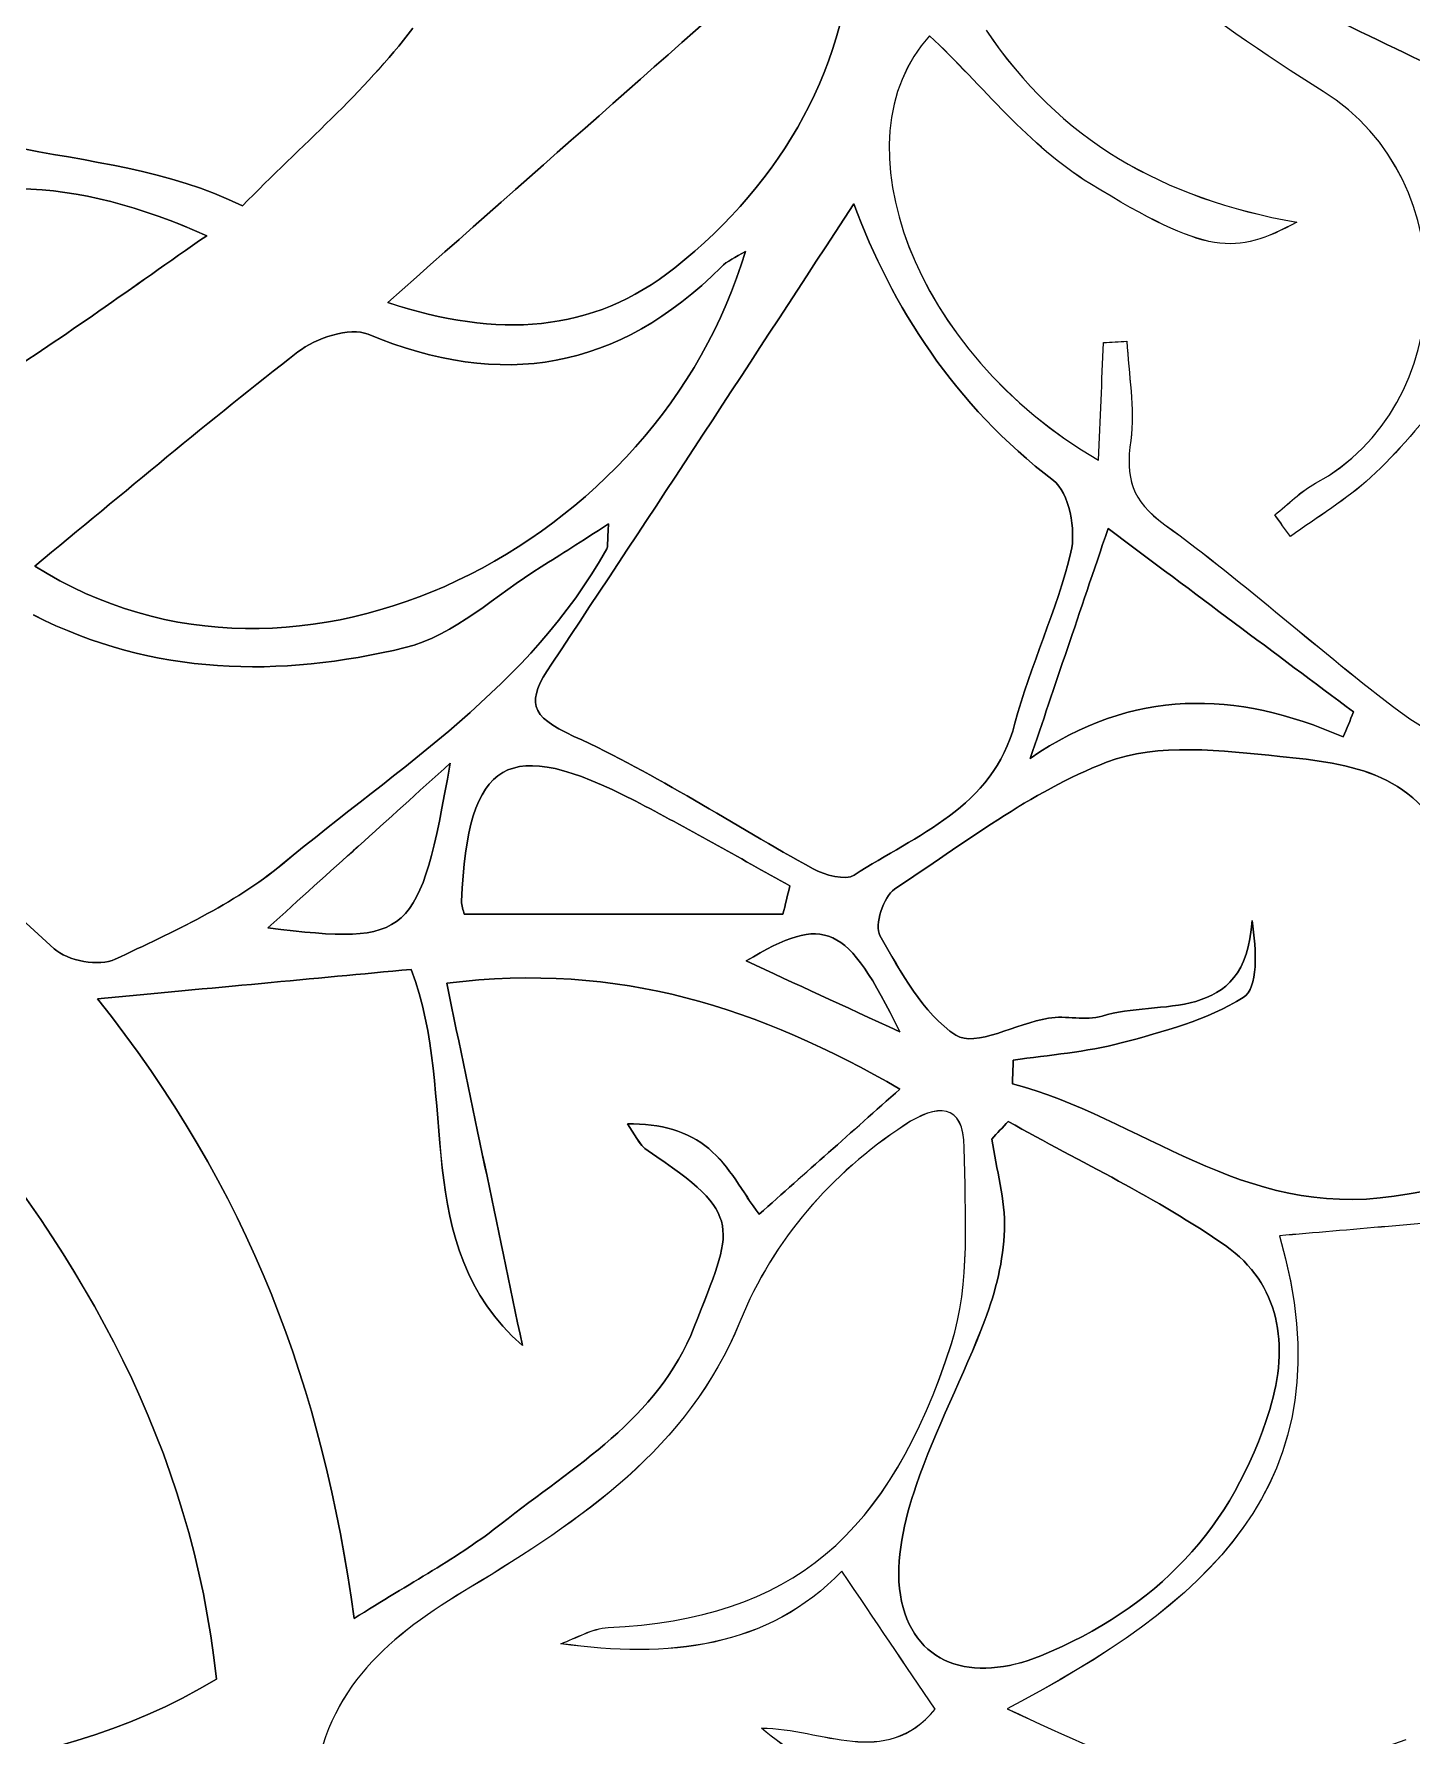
# Model space of a CAD drawing. Extents: x 105 to 524, y 66 to 486.
# Drawn here: x 432 to 472.5, y 225.1 to 275.1 of the extents above; entities that cross this region are included whole.
import ezdxf

# ---------------------------------------------------------------- set-up
doc = ezdxf.new("R2010")
doc.units = 0
doc.layers.add('tree', color=7, linetype='CONTINUOUS')

msp = doc.modelspace()

# ---------------------------------------------------------------- linework, layer by layer
at = {"layer": 'tree', "color": 7}
for p, q in [((456.100074, 270.109266), (456.100074, 270.109266)), ((456.10018, 270.109188), (456.10018, 270.109188)), ((448.885028, 260.703159), (448.885028, 260.703236)), ((448.885134, 260.703342), (448.885134, 260.703265)), ((432.004858, 259.460467), (432.004858, 259.460467)), ((432.004893, 259.460467), (432.004893, 259.460467)), ((461.285096, 253.80715), (461.285096, 253.80715)), ((461.285202, 253.807122), (461.285202, 253.807122)), ((454.011312, 249.226585), (444.640582, 249.226585)), ((454.011312, 249.226585), (444.640582, 249.226585)), ((444.640617, 249.22656), (454.011347, 249.22656)), ((444.640617, 249.22656), (454.011347, 249.22656)), ((454.011312, 249.226585), (454.011312, 249.226585)), ((438.864939, 248.826888), (438.864939, 248.826888)), ((438.864939, 248.826835), (438.864939, 248.826835)), ((457.446062, 245.768756), (457.446062, 245.768756)), ((457.446204, 245.76889), (457.446204, 245.76889)), ((460.784399, 244.933265), (460.78454, 244.933265)), ((460.78454, 244.933241), (460.784399, 244.933241)), ((460.63722, 243.133841), (460.63722, 243.133841)), ((460.637255, 243.133788), (460.637255, 243.133788)), ((441.397954, 228.519126), (441.397954, 228.519126)), ((441.398025, 228.51926), (441.398025, 228.51926)), ((437.349512, 226.742766), (437.349547, 226.742766)), ((437.349582, 226.742766), (437.349547, 226.742766))]:
    msp.add_line(p, q, dxfattribs=at)
for points in [[(469.903563, 273.411125), (466.412897, 275.577406), (463.20075, 278.192484), (459.83585, 280.63002)], [(469.903555, 273.410912), (466.412894, 275.577194), (463.20075, 278.192272), (459.835862, 280.629807)], [(469.903581, 273.409684), (466.412921, 275.575966), (463.200776, 278.191043), (459.835889, 280.628579)], [(442.387567, 267.209856), (446.891375, 271.187333), (451.181541, 274.976061), (455.471671, 278.764785)], [(442.387567, 267.209856), (446.891375, 271.187333), (451.181541, 274.976061), (455.471671, 278.764785)], [(455.471495, 278.764785), (451.181611, 274.976061), (446.891445, 271.187333), (442.387673, 267.209856)], [(455.471495, 278.764785), (451.181611, 274.976061), (446.891445, 271.187333), (442.387673, 267.209856)], [(456.140855, 278.284753), (455.927777, 274.158029), (454.063629, 270.80742), (450.827704, 268.22812)], [(456.140855, 278.284753), (455.927777, 274.158029), (454.063629, 270.80742), (450.827704, 268.22812)], [(450.827775, 268.22812), (454.0637, 270.80742), (455.927848, 274.158029), (456.140961, 278.284753)], [(450.827775, 268.22812), (454.0637, 270.80742), (455.927848, 274.158029), (456.140961, 278.284753)], [(475.090102, 273.130737), (472.427759, 274.595929), (469.534981, 275.689483), (467.021933, 277.363985)], [(475.090102, 273.130737), (472.427759, 274.595929), (469.534981, 275.689483), (467.021933, 277.363985)], [(467.022039, 277.364204), (469.535087, 275.689434), (472.427582, 274.595879), (475.090172, 273.130687)], [(467.022039, 277.364204), (469.535087, 275.689434), (472.427582, 274.595879), (475.090172, 273.130687)], [(524.443995, 275.896663), (524.443995, 160.054933), (430.535721, 66.146656), (314.693991, 66.146652)], [(448.867492, 141.748494), (484.452522, 177.326518), (504.443976, 225.580675), (504.443976, 275.895598)], [(438.112182, 270.047593), (439.842557, 271.818746), (441.698451, 273.382451), (443.125754, 275.270006)], [(438.112182, 270.047441), (439.842557, 271.818594), (441.698451, 273.382299), (443.125754, 275.269854)], [(443.125684, 275.270073), (441.69838, 273.382518), (439.842522, 271.818813), (438.112394, 270.04766)], [(443.125684, 275.270073), (441.69838, 273.382518), (439.842522, 271.818813), (438.112394, 270.04766)], [(459.989661, 275.212443), (462.140617, 271.998796), (465.171437, 270.258614), (469.125406, 269.570069)], [(459.989673, 275.212498), (462.140627, 271.99885), (465.171723, 270.258402), (469.125419, 269.569858)], [(459.9897, 275.211003), (462.140654, 271.997355), (465.171483, 270.257174), (469.125446, 269.56863)], [(438.112394, 270.04766), (433.825438, 272.193921), (428.494119, 270.927629), (424.970081, 275.038869)], [(438.112394, 270.04766), (433.825438, 272.193921), (428.494119, 270.927629), (424.970081, 275.038869)], [(424.970152, 275.038802), (428.49419, 270.927562), (433.825509, 272.193854), (438.112182, 270.047593)], [(424.970152, 275.038651), (428.49419, 270.92741), (433.825509, 272.193702), (438.112182, 270.047441)], [(458.326314, 275.051453), (455.537147, 271.994256), (457.839762, 265.732754), (463.28965, 262.573304)], [(458.326322, 275.051242), (455.537159, 271.994044), (457.839787, 265.732543), (463.289672, 262.573092)], [(458.326349, 275.050014), (455.537185, 271.992816), (457.839814, 265.731315), (463.289699, 262.571863)], [(463.04133, 270.703936), (461.249007, 271.799092), (459.878853, 273.585196), (458.326314, 275.051453)], [(463.041331, 270.703726), (461.249003, 271.798881), (459.878854, 273.584983), (458.326322, 275.051242)], [(463.041357, 270.702498), (461.249029, 271.797653), (459.878881, 273.583755), (458.326349, 275.050014)], [(469.675774, 261.894906), (473.85351, 264.124461), (474.11707, 270.796579), (469.903563, 273.411125)], [(469.675775, 261.89496), (473.853513, 264.12425), (474.117342, 270.796368), (469.903555, 273.410912)], [(469.675802, 261.893465), (473.853539, 264.123022), (474.117101, 270.79514), (469.903581, 273.409684)], [(426.421162, 269.063837), (429.823421, 271.16284), (433.181901, 270.888118), (437.065102, 269.171963)], [(426.421162, 269.063837), (429.823421, 271.16284), (433.181901, 270.888118), (437.065102, 269.171963)], [(437.065138, 269.171896), (433.181936, 270.888051), (429.823457, 271.162773), (426.421197, 269.06377)], [(437.065138, 269.171745), (433.181936, 270.887899), (429.823457, 271.162621), (426.421197, 269.063618)], [(469.125406, 269.570069), (467.306378, 268.596124), (466.517814, 268.579836), (463.04133, 270.703936)], [(469.125419, 269.569858), (467.306388, 268.595912), (466.517838, 268.579893), (463.041331, 270.703726)], [(469.125446, 269.56863), (467.306415, 268.594684), (466.517865, 268.578398), (463.041357, 270.702498)], [(456.100074, 270.109266), (453.14616, 265.605567), (450.205863, 261.071967), (447.202807, 256.580813)], [(456.100074, 270.109266), (453.14616, 265.605567), (450.205863, 261.071967), (447.202807, 256.580813)], [(447.202877, 256.580732), (450.205934, 261.07215), (453.145984, 265.605486), (456.10018, 270.109188)], [(447.202877, 256.580732), (450.205934, 261.07215), (453.145984, 265.605486), (456.10018, 270.109188)], [(461.965463, 261.977565), (459.062032, 264.1903), (457.204551, 267.09799), (456.100074, 270.109266)], [(461.965463, 261.977565), (459.062032, 264.1903), (457.204551, 267.09799), (456.100074, 270.109266)], [(456.10018, 270.109188), (457.204621, 267.098177), (459.062102, 264.190222), (461.965287, 261.977484)], [(456.10018, 270.109188), (457.204621, 267.098177), (459.062102, 264.190222), (461.965287, 261.977484)], [(437.065102, 269.171963), (434.817732, 267.619738), (432.903101, 266.212214), (430.900381, 264.944324)], [(437.065102, 269.171963), (434.817732, 267.619738), (432.903101, 266.212214), (430.900381, 264.944324)], [(430.900417, 264.944257), (432.903171, 266.212147), (434.817802, 267.61967), (437.065138, 269.171896)], [(430.900417, 264.944105), (432.903171, 266.211995), (434.817802, 267.619519), (437.065138, 269.171745)], [(432.004858, 259.460467), (439.791828, 254.529601), (450.395975, 260.166365), (452.906377, 268.712156)], [(432.004858, 259.460467), (439.791828, 254.529601), (450.395975, 260.166365), (452.906377, 268.712156)], [(452.906412, 268.712156), (450.39601, 260.166365), (439.791863, 254.529332), (432.004893, 259.460467)], [(452.906412, 268.712156), (450.39601, 260.166365), (439.791863, 254.529332), (432.004893, 259.460467)], [(452.906377, 268.712156), (452.616358, 268.527671), (452.367227, 268.42515), (452.191508, 268.248945)], [(452.906377, 268.712156), (452.616358, 268.527671), (452.367227, 268.42515), (452.191508, 268.248945)], [(452.191543, 268.248945), (452.367262, 268.42515), (452.616394, 268.527671), (452.906412, 268.712156)], [(452.191543, 268.248945), (452.367262, 268.42515), (452.616394, 268.527671), (452.906412, 268.712156)], [(441.808482, 266.275689), (445.746717, 264.631622), (449.17674, 265.225653), (452.191543, 268.248945)], [(441.808482, 266.275689), (445.746717, 264.631622), (449.17674, 265.225653), (452.191543, 268.248945)], [(452.191508, 268.248945), (449.176704, 265.225653), (445.746928, 264.631622), (441.808482, 266.275689)], [(452.191508, 268.248945), (449.176704, 265.225653), (445.746928, 264.631622), (441.808482, 266.275689)], [(450.827704, 268.22812), (448.40144, 266.294376), (445.624832, 266.142731), (442.387567, 267.209856)], [(450.827704, 268.22812), (448.40144, 266.294376), (445.624832, 266.142731), (442.387567, 267.209856)], [(442.387673, 267.209856), (445.624656, 266.142731), (448.401511, 266.294376), (450.827775, 268.22812)], [(442.387673, 267.209856), (445.624656, 266.142731), (448.401511, 266.294376), (450.827775, 268.22812)], [(441.808482, 266.275689), (441.2736, 266.498885), (440.273299, 266.162222), (439.745085, 265.753208)], [(441.808482, 266.275689), (441.2736, 266.498885), (440.273299, 266.162222), (439.745085, 265.753208)], [(439.74512, 265.753208), (440.273334, 266.162222), (441.273636, 266.498885), (441.808482, 266.275689)], [(439.74512, 265.753208), (440.273334, 266.162222), (441.273636, 266.498885), (441.808482, 266.275689)], [(439.745085, 265.753208), (437.152732, 263.746043), (434.647164, 261.627017), (432.004858, 259.460467)], [(439.745085, 265.753208), (437.152732, 263.746043), (434.647164, 261.627017), (432.004858, 259.460467)], [(432.004893, 259.460467), (434.647199, 261.627017), (437.152768, 263.746043), (439.74512, 265.753208)], [(432.004893, 259.460467), (434.647199, 261.627017), (437.152768, 263.746043), (439.74512, 265.753208)], [(463.28965, 262.573304), (463.342814, 263.782193), (463.392202, 264.905381), (463.441591, 266.028301)], [(463.289672, 262.573092), (463.342811, 263.781981), (463.392213, 264.905169), (463.441614, 266.028358)], [(463.289699, 262.571863), (463.342838, 263.780753), (463.392239, 264.903941), (463.441641, 266.026862)], [(463.441591, 266.028301), (463.669662, 266.042447), (463.89798, 266.056346), (464.126016, 266.070218)], [(463.441614, 266.028358), (463.669927, 266.042241), (463.897974, 266.056124), (464.12602, 266.070007)], [(463.441641, 266.026862), (463.669687, 266.041012), (463.898001, 266.054895), (464.126047, 266.068778)], [(464.126016, 266.070218), (464.176498, 265.09654), (464.36982, 264.103369), (464.239504, 263.15452)], [(464.12602, 266.070007), (464.17649, 265.096594), (464.369822, 264.103159), (464.23951, 263.154309)], [(464.126047, 266.068778), (464.176516, 265.095099), (464.369849, 264.101931), (464.239536, 263.153081)], [(473.701838, 264.68491), (472.776834, 263.663441), (472.101506, 262.800025), (471.303344, 262.070634)], [(473.701569, 264.68512), (472.776832, 263.663652), (472.10151, 262.800236), (471.30335, 262.070846)], [(473.701597, 264.683682), (472.776861, 263.662213), (472.101533, 262.798797), (471.30337, 262.069405)], [(464.239504, 263.15452), (464.088621, 262.056697), (464.252204, 261.394317), (465.245697, 260.674534)], [(464.23951, 263.154309), (464.088636, 262.056484), (464.252327, 261.394104), (465.245691, 260.674324)], [(464.239536, 263.153081), (464.088662, 262.055255), (464.252354, 261.392876), (465.245718, 260.673096)], [(461.965287, 261.977484), (462.427003, 261.625602), (462.637964, 260.51069), (462.481189, 259.865932)], [(461.965287, 261.977484), (462.427003, 261.625602), (462.637964, 260.51069), (462.481189, 259.865932)], [(462.481401, 259.866014), (462.637858, 260.510771), (462.427179, 261.625683), (461.965463, 261.977565)], [(462.481401, 259.866014), (462.637858, 260.510771), (462.427179, 261.625683), (461.965463, 261.977565)], [(468.477062, 260.962663), (468.874675, 261.2769), (469.235704, 261.660017), (469.675775, 261.89496)], [(468.477071, 260.962874), (468.874651, 261.277111), (469.235684, 261.660227), (469.675774, 261.894906)], [(468.477089, 260.961435), (468.874702, 261.275671), (469.235731, 261.658789), (469.675802, 261.893465)], [(471.30335, 262.070846), (470.5858, 261.414874), (469.733454, 260.90601), (468.940621, 260.332266)], [(471.303344, 262.070634), (470.585825, 261.414662), (469.733454, 260.906063), (468.940632, 260.332321)], [(471.30337, 262.069405), (470.585852, 261.413434), (469.733481, 260.904568), (468.940659, 260.330826)], [(446.903122, 259.437939), (447.482031, 259.796492), (448.051626, 260.170267), (448.885028, 260.703159)], [(446.903122, 259.437939), (447.482031, 259.796492), (448.051626, 260.170267), (448.885028, 260.703159)], [(448.885134, 260.703265), (448.051449, 260.170369), (447.482136, 259.796598), (446.903193, 259.438041)], [(448.885134, 260.703265), (448.051449, 260.170369), (447.482136, 259.796598), (446.903193, 259.438041)], [(448.885028, 260.703236), (448.844705, 260.101729), (448.862097, 260.023504), (448.832958, 259.971177)], [(448.885028, 260.703236), (448.844705, 260.101729), (448.862097, 260.023504), (448.832958, 259.971177)], [(448.833028, 259.971279), (448.862309, 260.02361), (448.84467, 260.101835), (448.885134, 260.703342)], [(448.833028, 259.971279), (448.862309, 260.02361), (448.84467, 260.101835), (448.885134, 260.703342)], [(465.245691, 260.674324), (467.628163, 258.948293), (469.809292, 256.946737), (472.161856, 255.175853)], [(465.245697, 260.674534), (467.628146, 258.948506), (469.809301, 256.946682), (472.161835, 255.176066)], [(465.245718, 260.673096), (467.62819, 258.947065), (469.809319, 256.945242), (472.161883, 255.174625)], [(468.940632, 260.332321), (468.786287, 260.542435), (468.631675, 260.752549), (468.477062, 260.962663)], [(468.940621, 260.332266), (468.785998, 260.542648), (468.631658, 260.752759), (468.477071, 260.962874)], [(468.940659, 260.330826), (468.786047, 260.541207), (468.631701, 260.751321), (468.477089, 260.961435)], [(463.573283, 260.563635), (462.720126, 258.043867), (462.002611, 255.925641), (461.285096, 253.80715)], [(463.573283, 260.563635), (462.720126, 258.043867), (462.002611, 255.925641), (461.285096, 253.80715)], [(461.285202, 253.807122), (462.002717, 255.925616), (462.719984, 258.043842), (463.573142, 260.563607)], [(461.285202, 253.807122), (462.002717, 255.925616), (462.719984, 258.043842), (463.573142, 260.563607)], [(463.573142, 260.563607), (466.155087, 258.635472), (468.474813, 256.903301), (470.794539, 255.171127)], [(463.573142, 260.563607), (466.155087, 258.635472), (468.474813, 256.903301), (470.794539, 255.171127)], [(470.79468, 255.170887), (468.474954, 256.903326), (466.155229, 258.635496), (463.573283, 260.563635)], [(470.79468, 255.170887), (468.474954, 256.903326), (466.155229, 258.635496), (463.573283, 260.563635)], [(448.832958, 259.971177), (446.582941, 255.927751), (442.704008, 253.532665), (439.287849, 250.698399)], [(448.832958, 259.971177), (446.582941, 255.927751), (442.704008, 253.532665), (439.287849, 250.698399)], [(439.28792, 250.698501), (442.704079, 253.532771), (446.583012, 255.927856), (448.833028, 259.971279)], [(439.28792, 250.698501), (442.704079, 253.532771), (446.583012, 255.927856), (448.833028, 259.971279)], [(460.83541, 254.837427), (461.288024, 256.539432), (462.066428, 258.157334), (462.481401, 259.866014)], [(460.83541, 254.837427), (461.288024, 256.539432), (462.066428, 258.157334), (462.481401, 259.866014)], [(462.481189, 259.865932), (462.066217, 258.157521), (461.287812, 256.539619), (460.835481, 254.83735)], [(462.481189, 259.865932), (462.066217, 258.157521), (461.287812, 256.539619), (460.835481, 254.83735)], [(446.903193, 259.438041), (445.577383, 258.61681), (444.341532, 257.408454), (442.900082, 257.062982)], [(446.903193, 259.438041), (445.577383, 258.61681), (444.341532, 257.408454), (442.900082, 257.062982)], [(442.900294, 257.062877), (444.341744, 257.408348), (445.57756, 258.616704), (446.903122, 259.437939)], [(442.900294, 257.062877), (444.341744, 257.408348), (445.57756, 258.616704), (446.903122, 259.437939)], [(431.964465, 258.025343), (435.507448, 256.218415), (439.211473, 256.178636), (442.900294, 257.062877)], [(431.964465, 258.025343), (435.507448, 256.218415), (439.211473, 256.178636), (442.900294, 257.062877)], [(442.900082, 257.062982), (439.211297, 256.178741), (435.507553, 256.218521), (431.964536, 258.025448)], [(442.900082, 257.062982), (439.211297, 256.178741), (435.507553, 256.218521), (431.964536, 258.025448)], [(447.865923, 254.454498), (446.534505, 255.06348), (446.458657, 255.467958), (447.202877, 256.580732)], [(447.865923, 254.454498), (446.534505, 255.06348), (446.458657, 255.467958), (447.202877, 256.580732)], [(447.202807, 256.580813), (446.458834, 255.468039), (446.534434, 255.063561), (447.8661, 254.454579)], [(447.202807, 256.580813), (446.458834, 255.468039), (446.534434, 255.063561), (447.8661, 254.454579)], [(461.285096, 253.80715), (464.316163, 255.887732), (467.324299, 255.809238), (470.490797, 254.437226)], [(461.285096, 253.80715), (464.316163, 255.887732), (467.324299, 255.809238), (470.490797, 254.437226)], [(470.490938, 254.437197), (467.324158, 255.809478), (464.316057, 255.887703), (461.285202, 253.807122)], [(470.490938, 254.437197), (467.324158, 255.809478), (464.316057, 255.887703), (461.285202, 253.807122)], [(425.082829, 255.365328), (427.654085, 252.887745), (430.068355, 250.499333), (432.5747, 248.212109)], [(425.082829, 255.365328), (427.654085, 252.887745), (430.068355, 250.499333), (432.5747, 248.212109)], [(432.574629, 248.212007), (430.068249, 250.499231), (427.654297, 252.887642), (425.083005, 255.365222)], [(432.574629, 248.212007), (430.068249, 250.499231), (427.654297, 252.887642), (425.083005, 255.365222)], [(470.490797, 254.437226), (470.592009, 254.681778), (470.693186, 254.926334), (470.79468, 255.170887)], [(470.490797, 254.437226), (470.592009, 254.681778), (470.693186, 254.926334), (470.79468, 255.170887)], [(470.794539, 255.171127), (470.693327, 254.926574), (470.592115, 254.681754), (470.490938, 254.437197)], [(470.794539, 255.171127), (470.693327, 254.926574), (470.592115, 254.681754), (470.490938, 254.437197)], [(472.161835, 255.176066), (472.874552, 254.639434), (474.010249, 254.043533), (474.732315, 254.248574)], [(472.161856, 255.175853), (472.874568, 254.639489), (474.010261, 254.043321), (474.732319, 254.248629)], [(472.161883, 255.174625), (472.874595, 254.637994), (474.010288, 254.042093), (474.732346, 254.247134)], [(456.109423, 250.377512), (457.945843, 251.570116), (460.170742, 252.336085), (460.83541, 254.837427)], [(456.109423, 250.377512), (457.945843, 251.570116), (460.170742, 252.336085), (460.83541, 254.837427)], [(460.835481, 254.83735), (460.170565, 252.336004), (457.945631, 251.570038), (456.109529, 250.377434)], [(460.835481, 254.83735), (460.170565, 252.336004), (457.945631, 251.570038), (456.109529, 250.377434)], [(449.665125, 252.554475), (445.906631, 254.499699), (444.742358, 253.81863), (444.556515, 249.604872)], [(449.665125, 252.554475), (445.906631, 254.499699), (444.742358, 253.81863), (444.556515, 249.604872)], [(444.556727, 249.604897), (444.742323, 253.818655), (445.90656, 254.499724), (449.665055, 252.554504)], [(444.556727, 249.604897), (444.742323, 253.818655), (445.90656, 254.499724), (449.665055, 252.554504)], [(454.896114, 250.562184), (452.547037, 251.852504), (450.29434, 253.343858), (447.865923, 254.454498)], [(454.896114, 250.562184), (452.547037, 251.852504), (450.29434, 253.343858), (447.865923, 254.454498)], [(447.8661, 254.454579), (450.294269, 253.343939), (452.547214, 251.852582), (454.896291, 250.562265)], [(447.8661, 254.454579), (450.294269, 253.343939), (452.547214, 251.852582), (454.896291, 250.562265)], [(463.528304, 253.694244), (465.029832, 254.276796), (466.931375, 254.035444), (468.624356, 253.866445)], [(463.528304, 253.694244), (465.029832, 254.276796), (466.931375, 254.035444), (468.624356, 253.866445)], [(468.624356, 253.866421), (466.931375, 254.035419), (465.029832, 254.277036), (463.528551, 253.694216)], [(468.624356, 253.866421), (466.931375, 254.035419), (465.029832, 254.277036), (463.528551, 253.694216)], [(438.864939, 248.826888), (443.065923, 248.303874), (443.315584, 248.530272), (444.226174, 253.663245)], [(444.226174, 253.663245), (442.294469, 251.920664), (440.752618, 250.529693), (438.864939, 248.826888)], [(438.864939, 248.826888), (443.065923, 248.303874), (443.315584, 248.530272), (444.226174, 253.663245)], [(444.226174, 253.663245), (442.294469, 251.920664), (440.752618, 250.529693), (438.864939, 248.826888)], [(438.864939, 248.826835), (440.752583, 250.52964), (442.294433, 251.920608), (444.226174, 253.663192)], [(444.226174, 253.663192), (443.315584, 248.530487), (443.065888, 248.303821), (438.864939, 248.826835)], [(438.864939, 248.826835), (440.752583, 250.52964), (442.294433, 251.920608), (444.226174, 253.663192)], [(444.226174, 253.663192), (443.315584, 248.530487), (443.065888, 248.303821), (438.864939, 248.826835)], [(457.293063, 249.960783), (459.318254, 251.299959), (461.299348, 252.828958), (463.528304, 253.694244)], [(457.293063, 249.960783), (459.318254, 251.299959), (461.299348, 252.828958), (463.528304, 253.694244)], [(463.528551, 253.694216), (461.299384, 252.828933), (459.318536, 251.300199), (457.293345, 249.960758)], [(463.528551, 253.694216), (461.299384, 252.828933), (459.318536, 251.300199), (457.293345, 249.960758)], [(468.624356, 253.866445), (470.685848, 253.660335), (472.832536, 253.38695), (473.643501, 250.89388)], [(468.624356, 253.866445), (470.685848, 253.660335), (472.832536, 253.38695), (473.643501, 250.89388)], [(473.643537, 250.893855), (472.832536, 253.386922), (470.68613, 253.660578), (468.624356, 253.866421)], [(473.643537, 250.893855), (472.832536, 253.386922), (470.68613, 253.660578), (468.624356, 253.866421)], [(449.665055, 252.554504), (451.201049, 251.759699), (452.700954, 250.895217), (454.217193, 250.062234)], [(449.665055, 252.554504), (451.201049, 251.759699), (452.700954, 250.895217), (454.217193, 250.062234)], [(454.217229, 250.06221), (452.701025, 250.895189), (451.201084, 251.759674), (449.665125, 252.554475)], [(454.217229, 250.06221), (452.701025, 250.895189), (451.201084, 251.759674), (449.665125, 252.554475)], [(434.371044, 247.90001), (436.073374, 248.71003), (437.855289, 249.509904), (439.28792, 250.698501)], [(434.371044, 247.90001), (436.073374, 248.71003), (437.855289, 249.509904), (439.28792, 250.698501)], [(439.287849, 250.698399), (437.855219, 249.509799), (436.073303, 248.709924), (434.371221, 247.899904)], [(439.287849, 250.698399), (437.855219, 249.509799), (436.073303, 248.709924), (434.371221, 247.899904)], [(456.109529, 250.377434), (455.848367, 250.2079), (455.243001, 250.371825), (454.896114, 250.562184)], [(456.109529, 250.377434), (455.848367, 250.2079), (455.243001, 250.371825), (454.896114, 250.562184)], [(454.896291, 250.562265), (455.24293, 250.371906), (455.848297, 250.207981), (456.109423, 250.377512)], [(454.896291, 250.562265), (455.24293, 250.371906), (455.848297, 250.207981), (456.109423, 250.377512)], [(454.217193, 250.062234), (454.148543, 249.783776), (454.079928, 249.505047), (454.011312, 249.226585)], [(454.217193, 250.062234), (454.148543, 249.783776), (454.079928, 249.505047), (454.011312, 249.226585)], [(454.011347, 249.22656), (454.079998, 249.505287), (454.148613, 249.783748), (454.217229, 250.06221)], [(454.011347, 249.22656), (454.079998, 249.505287), (454.148613, 249.783748), (454.217229, 250.06221)], [(456.864191, 248.600517), (456.696233, 248.891792), (456.969424, 249.746664), (457.293063, 249.960783)], [(456.864191, 248.600517), (456.696233, 248.891792), (456.969424, 249.746664), (457.293063, 249.960783)], [(457.293345, 249.960758), (456.969707, 249.746639), (456.696516, 248.892032), (456.864226, 248.600489)], [(457.293345, 249.960758), (456.969707, 249.746639), (456.696516, 248.892032), (456.864226, 248.600489)], [(444.640582, 249.226585), (444.612007, 249.348597), (444.551118, 249.478348), (444.556727, 249.604897)], [(444.640582, 249.226585), (444.612007, 249.348597), (444.551118, 249.478348), (444.556727, 249.604897)], [(444.556515, 249.604872), (444.551223, 249.478324), (444.612042, 249.348569), (444.640617, 249.22656)], [(444.556515, 249.604872), (444.551223, 249.478324), (444.612042, 249.348569), (444.640617, 249.22656)], [(452.928143, 247.850939), (455.252384, 249.250186), (455.892994, 248.956509), (457.446062, 245.768756)], [(452.928143, 247.850939), (455.252384, 249.250186), (455.892994, 248.956509), (457.446062, 245.768756)], [(457.446204, 245.76889), (455.892888, 248.956643), (455.252526, 249.25032), (452.928284, 247.851073)], [(457.446204, 245.76889), (455.892888, 248.956643), (455.252526, 249.25032), (452.928284, 247.851073)], [(467.809368, 249.044238), (467.622184, 245.919494), (465.049588, 246.759416), (463.399576, 246.232662)], [(467.809368, 249.044238), (467.622184, 245.919494), (465.049588, 246.759416), (463.399576, 246.232662)], [(463.399858, 246.232638), (465.049588, 246.759388), (467.622467, 245.919466), (467.809368, 249.04421)], [(463.399858, 246.232638), (465.049588, 246.759388), (467.622467, 245.919466), (467.809368, 249.04421)], [(467.549265, 246.775436), (467.996305, 247.050691), (467.939684, 248.142912), (467.809368, 249.044238)], [(467.549265, 246.775436), (467.996305, 247.050691), (467.939684, 248.142912), (467.809368, 249.044238)], [(467.809368, 249.04421), (467.939967, 248.142883), (467.996305, 247.050666), (467.549547, 246.775407)], [(467.809368, 249.04421), (467.939967, 248.142883), (467.996305, 247.050666), (467.549547, 246.775407)], [(434.371221, 247.899904), (433.910352, 247.680445), (432.965825, 247.855052), (432.574629, 248.212007)], [(434.371221, 247.899904), (433.910352, 247.680445), (432.965825, 247.855052), (432.574629, 248.212007)], [(432.5747, 248.212109), (432.965648, 247.855158), (433.91014, 247.680551), (434.371044, 247.90001)], [(432.5747, 248.212109), (432.965648, 247.855158), (433.91014, 247.680551), (434.371044, 247.90001)], [(459.100626, 245.666129), (458.121949, 246.299941), (457.481587, 247.527254), (456.864191, 248.600517)], [(459.100626, 245.666129), (458.121949, 246.299941), (457.481587, 247.527254), (456.864191, 248.600517)], [(456.864226, 248.600489), (457.481869, 247.527226), (458.122196, 246.299916), (459.100872, 245.666101)], [(456.864226, 248.600489), (457.481869, 247.527226), (458.122196, 246.299916), (459.100872, 245.666101)], [(444.121434, 247.194701), (449.228175, 247.839727), (453.330063, 246.456232), (457.453083, 244.084909)], [(444.121434, 247.194701), (449.228175, 247.839727), (453.330063, 246.456232), (457.453083, 244.084909)], [(457.452871, 244.084775), (453.330169, 246.456366), (449.227998, 247.839593), (444.121505, 247.194836)], [(457.452871, 244.084775), (453.330169, 246.456366), (449.227998, 247.839593), (444.121505, 247.194836)], [(457.446062, 245.768756), (455.753364, 246.548875), (454.412844, 247.16667), (452.928143, 247.850939)], [(457.446062, 245.768756), (455.753364, 246.548875), (454.412844, 247.16667), (452.928143, 247.850939)], [(452.928284, 247.851073), (454.412703, 247.1668), (455.75347, 246.549009), (457.446204, 245.76889)], [(452.928284, 247.851073), (454.412703, 247.1668), (455.75347, 246.549009), (457.446204, 245.76889)], [(433.84784, 246.739234), (437.267738, 247.059609), (440.215796, 247.335668), (443.072802, 247.603183)], [(433.84784, 246.739234), (437.267738, 247.059609), (440.215796, 247.335668), (443.072802, 247.603183)], [(443.072873, 247.603049), (440.215867, 247.335534), (437.267844, 247.059475), (433.847946, 246.739364)], [(443.072873, 247.603049), (440.215867, 247.335534), (437.267844, 247.059475), (433.847946, 246.739364)], [(443.072802, 247.603183), (444.520637, 243.836349), (442.986266, 239.502449), (446.348203, 236.544302)], [(443.072802, 247.603183), (444.520637, 243.836349), (442.986266, 239.502449), (446.348203, 236.544302)], [(446.348309, 236.544167), (442.986336, 239.502583), (444.520708, 243.836483), (443.072873, 247.603049)], [(446.348309, 236.544167), (442.986336, 239.502583), (444.520708, 243.836483), (443.072873, 247.603049)], [(446.348203, 236.544302), (445.599467, 240.125317), (444.880612, 243.564562), (444.121434, 247.194701)], [(446.348203, 236.544302), (445.599467, 240.125317), (444.880612, 243.564562), (444.121434, 247.194701)], [(444.121505, 247.194836), (444.880683, 243.564431), (445.599538, 240.125183), (446.348309, 236.544167)], [(444.121505, 247.194836), (444.880683, 243.564431), (445.599538, 240.125183), (446.348309, 236.544167)], [(441.397954, 228.519126), (440.484436, 235.284952), (438.315594, 241.159065), (433.84784, 246.739234)], [(441.397954, 228.519126), (440.484436, 235.284952), (438.315594, 241.159065), (433.84784, 246.739234)], [(433.847946, 246.739364), (438.315664, 241.159199), (440.484507, 235.285086), (441.398025, 228.51926)], [(433.847946, 246.739364), (438.315664, 241.159199), (440.484507, 235.285086), (441.398025, 228.51926)], [(463.963561, 245.442133), (465.198319, 245.771321), (466.482501, 246.11813), (467.549265, 246.775436)], [(463.963561, 245.442133), (465.198319, 245.771321), (466.482501, 246.11813), (467.549265, 246.775436)], [(467.549547, 246.775407), (466.482501, 246.118369), (465.198319, 245.771293), (463.963561, 245.442105)], [(467.549547, 246.775407), (466.482501, 246.118369), (465.198319, 245.771293), (463.963561, 245.442105)], [(461.819025, 246.171258), (460.883071, 246.013739), (459.659249, 245.304102), (459.100626, 245.666129)], [(461.819025, 246.171258), (460.883071, 246.013739), (459.659249, 245.304102), (459.100626, 245.666129)], [(459.100872, 245.666101), (459.659531, 245.304077), (460.883317, 246.013711), (461.819272, 246.17123)], [(459.100872, 245.666101), (459.659531, 245.304077), (460.883317, 246.013711), (461.819272, 246.17123)], [(463.399576, 246.232662), (462.916235, 246.078347), (462.335986, 246.258274), (461.819025, 246.171258)], [(463.399576, 246.232662), (462.916235, 246.078347), (462.335986, 246.258274), (461.819025, 246.171258)], [(461.819272, 246.17123), (462.335986, 246.258267), (462.916517, 246.078322), (463.399858, 246.232638)], [(461.819272, 246.17123), (462.335986, 246.258267), (462.916517, 246.078322), (463.399858, 246.232638)], [(460.78454, 244.933265), (461.84626, 245.095056), (462.932004, 245.167143), (463.963561, 245.442133)], [(460.78454, 244.933265), (461.84626, 245.095056), (462.932004, 245.167143), (463.963561, 245.442133)], [(463.963561, 245.442105), (462.932004, 245.167115), (461.846507, 245.095032), (460.78454, 244.933241)], [(463.963561, 245.442105), (462.932004, 245.167115), (461.846507, 245.095032), (460.78454, 244.933241)], [(460.761821, 244.239919), (460.769229, 244.471123), (460.77699, 244.702062), (460.784399, 244.933265)], [(460.761821, 244.239919), (460.769229, 244.471123), (460.77699, 244.702062), (460.784399, 244.933265)], [(460.784399, 244.933241), (460.77699, 244.702034), (460.769229, 244.471095), (460.761821, 244.239891)], [(460.784399, 244.933241), (460.77699, 244.702034), (460.769229, 244.471095), (460.761821, 244.239891)], [(475.667881, 245.077703), (476.350154, 241.651003), (476.818819, 241.68838), (471.991373, 240.94137)], [(475.667881, 245.077703), (476.350154, 241.651003), (476.818819, 241.68838), (471.991373, 240.94137)], [(471.991655, 240.94161), (476.818819, 241.688355), (476.350189, 241.651243), (475.668164, 245.077678)], [(471.991655, 240.94161), (476.818819, 241.688355), (476.350189, 241.651243), (475.668164, 245.077678)], [(471.991373, 240.94137), (467.535401, 240.252024), (464.526983, 243.253158), (460.761821, 244.239919)], [(471.991373, 240.94137), (467.535401, 240.252024), (464.526983, 243.253158), (460.761821, 244.239919)], [(460.761821, 244.239891), (464.527018, 243.253129), (467.535401, 240.252), (471.991655, 240.94161)], [(460.761821, 244.239891), (464.527018, 243.253129), (467.535401, 240.252), (471.991655, 240.94161)], [(437.349547, 226.742766), (436.622155, 233.58602), (433.4383, 239.097841), (429.260847, 244.117347)], [(437.349547, 226.742766), (436.622155, 233.58602), (433.4383, 239.097841), (429.260847, 244.117347)], [(429.260882, 244.117079), (433.438335, 239.097841), (436.62219, 233.58602), (437.349582, 226.742766)], [(429.260882, 244.117079), (433.438335, 239.097841), (436.62219, 233.58602), (437.349582, 226.742766)], [(457.453083, 244.084909), (456.015372, 242.808206), (454.679121, 241.621476), (453.308438, 240.404311)], [(457.453083, 244.084909), (456.015372, 242.808206), (454.679121, 241.621476), (453.308438, 240.404311)], [(453.308508, 240.404445), (454.678944, 241.62161), (456.015443, 242.80834), (457.452871, 244.084775)], [(453.308508, 240.404445), (454.678944, 241.62161), (456.015443, 242.80834), (457.452871, 244.084775)], [(459.345856, 242.362108), (459.334373, 243.682595), (458.533006, 243.655897), (457.592247, 243.029827)], [(459.345841, 242.36232), (459.334552, 243.682806), (458.532724, 243.656108), (457.592254, 243.03004)], [(459.345882, 242.36088), (459.3344, 243.681367), (458.532766, 243.654669), (457.592274, 243.028599)], [(451.830405, 242.335382), (451.23414, 242.838376), (450.414602, 243.07679), (449.434867, 243.063441)], [(451.830405, 242.335382), (451.23414, 242.838376), (450.414602, 243.07679), (449.434867, 243.063441)], [(449.434867, 243.063441), (449.63461, 242.794857), (449.780413, 242.444577), (450.04288, 242.270241)], [(449.434867, 243.063441), (449.63461, 242.794857), (449.780413, 242.444577), (450.04288, 242.270241)], [(449.434938, 243.063307), (450.414425, 243.076642), (451.23421, 242.83851), (451.830511, 242.335516)], [(449.434938, 243.063307), (450.414425, 243.076642), (451.23421, 242.83851), (451.830511, 242.335516)], [(450.042703, 242.270372), (449.780201, 242.444446), (449.634681, 242.794723), (449.434938, 243.063307)], [(450.042703, 242.270372), (449.780201, 242.444446), (449.634681, 242.794723), (449.434938, 243.063307)], [(457.592254, 243.03004), (455.40362, 241.573124), (453.749622, 239.698117), (452.741312, 237.240025)], [(457.592247, 243.029827), (455.403642, 241.572913), (453.749637, 239.698173), (452.741319, 237.240081)], [(457.592274, 243.028599), (455.403669, 241.571685), (453.749664, 239.696678), (452.741346, 237.238586)], [(460.153103, 242.616433), (460.314393, 242.788902), (460.47593, 242.961372), (460.63722, 243.133841)], [(460.153103, 242.616433), (460.314393, 242.788902), (460.47593, 242.961372), (460.63722, 243.133841)], [(460.637255, 243.133788), (460.475965, 242.961319), (460.314428, 242.788849), (460.153138, 242.61638)], [(460.637255, 243.133788), (460.475965, 242.961319), (460.314428, 242.788849), (460.153138, 242.61638)], [(460.63722, 243.133841), (462.77724, 241.932696), (465.022988, 240.88266), (467.023591, 239.482612)], [(460.63722, 243.133841), (462.77724, 241.932696), (465.022988, 240.88266), (467.023591, 239.482612)], [(467.023626, 239.482828), (465.023024, 240.882607), (462.777276, 241.932643), (460.637255, 243.133788)], [(467.023626, 239.482828), (465.023024, 240.882607), (462.777276, 241.932643), (460.637255, 243.133788)], [(451.401921, 237.094148), (452.550424, 240.035211), (452.913327, 240.36413), (450.042703, 242.270372)], [(451.401921, 237.094148), (452.550424, 240.035211), (452.913327, 240.36413), (450.042703, 242.270372)], [(450.04288, 242.270241), (452.913221, 240.364264), (452.550354, 240.035076), (451.401815, 237.094014)], [(450.04288, 242.270241), (452.913221, 240.364264), (452.550354, 240.035076), (451.401815, 237.094014)], [(453.308438, 240.404311), (452.835786, 241.043996), (452.442192, 241.819042), (451.830405, 242.335382)], [(453.308438, 240.404311), (452.835786, 241.043996), (452.442192, 241.819042), (451.830405, 242.335382)], [(451.830511, 242.335516), (452.442262, 241.819176), (452.835892, 241.043862), (453.308508, 240.404445)], [(451.830511, 242.335516), (452.442262, 241.819176), (452.835892, 241.043862), (453.308508, 240.404445)], [(458.965582, 236.602207), (459.540257, 238.381367), (459.362387, 240.435518), (459.345841, 242.36232)], [(458.9656, 236.601996), (459.540256, 238.381157), (459.362679, 240.435307), (459.345856, 242.362108)], [(458.965627, 236.600768), (459.540283, 238.379929), (459.362439, 240.434079), (459.345882, 242.36088)], [(460.528, 239.947425), (460.558691, 240.831666), (460.290369, 241.726321), (460.153103, 242.616433)], [(460.528, 239.947425), (460.558691, 240.831666), (460.290369, 241.726321), (460.153103, 242.616433)], [(460.153138, 242.61638), (460.290369, 241.726265), (460.558762, 240.831613), (460.528035, 239.947372)], [(460.153138, 242.61638), (460.290369, 241.726265), (460.558762, 240.831613), (460.528035, 239.947372)], [(475.470667, 240.36429), (472.825701, 240.136022), (470.67715, 239.95047), (468.611647, 239.772127)], [(475.470643, 240.3645), (472.825692, 240.135967), (470.677134, 239.950681), (468.611656, 239.772338)], [(475.470693, 240.363062), (472.825728, 240.134527), (470.677177, 239.949242), (468.611674, 239.770899)], [(459.950679, 237.29417), (460.268461, 238.135428), (460.497026, 239.054908), (460.528, 239.947425)], [(459.950679, 237.29417), (460.268461, 238.135428), (460.497026, 239.054908), (460.528, 239.947425)], [(460.528035, 239.947372), (460.496991, 239.054855), (460.268496, 238.135375), (459.950714, 237.294117)], [(460.528035, 239.947372), (460.496991, 239.054855), (460.268496, 238.135375), (459.950714, 237.294117)], [(468.611656, 239.772338), (470.76554, 232.462938), (466.288191, 228.845078), (460.605717, 225.868509)], [(468.611647, 239.772127), (470.765538, 232.462725), (466.288457, 228.845135), (460.605719, 225.868299)], [(468.611674, 239.770899), (470.765565, 232.461497), (466.288216, 228.84364), (460.605746, 225.867071)], [(467.023591, 239.482612), (468.622592, 238.363697), (468.913139, 236.564244), (468.329398, 234.671083)], [(467.023591, 239.482612), (468.622592, 238.363697), (468.913139, 236.564244), (468.329398, 234.671083)], [(468.329433, 234.67103), (468.913139, 236.564191), (468.622627, 238.363908), (467.023626, 239.482828)], [(468.329433, 234.67103), (468.913139, 236.564191), (468.622627, 238.363908), (467.023626, 239.482828)], [(452.741312, 237.240025), (451.21763, 233.525522), (448.062879, 231.401154), (444.81817, 229.44098)], [(452.741319, 237.240081), (451.217627, 233.525309), (448.062894, 231.400943), (444.818171, 229.440769)], [(452.741346, 237.238586), (451.217653, 233.524081), (448.062921, 231.399715), (444.818198, 229.439541)], [(457.93085, 232.436988), (458.495612, 234.092538), (459.330919, 235.654374), (459.950679, 237.29417)], [(457.93085, 232.436988), (458.495612, 234.092538), (459.330919, 235.654374), (459.950679, 237.29417)], [(459.950714, 237.294117), (459.330919, 235.654321), (458.495647, 234.09275), (457.930885, 232.436935)], [(459.950714, 237.294117), (459.330919, 235.654321), (458.495647, 234.09275), (457.930885, 232.436935)], [(445.726926, 231.308942), (447.851424, 232.993858), (450.338578, 234.370944), (451.401921, 237.094148)], [(445.726926, 231.308942), (447.851424, 232.993858), (450.338578, 234.370944), (451.401921, 237.094148)], [(451.401815, 237.094014), (450.338507, 234.370809), (447.851354, 232.993724), (445.727102, 231.309076)], [(451.401815, 237.094014), (450.338507, 234.370809), (447.851354, 232.993724), (445.727102, 231.309076)], [(448.866648, 228.255587), (454.279706, 228.509484), (457.147083, 230.970247), (458.965582, 236.602207)], [(448.866665, 228.255641), (454.279698, 228.509273), (457.147103, 230.970036), (458.9656, 236.601996)], [(448.866691, 228.254146), (454.279725, 228.508045), (457.14713, 230.968807), (458.965627, 236.600768)], [(468.329398, 234.671083), (467.24951, 231.168028), (464.997871, 228.822603), (461.595329, 227.429229)], [(468.329398, 234.671083), (467.24951, 231.168028), (464.997871, 228.822603), (461.595329, 227.429229)], [(461.595364, 227.429441), (464.997906, 228.82255), (467.249545, 231.167975), (468.329433, 234.67103)], [(461.595364, 227.429441), (464.997906, 228.82255), (467.249545, 231.167975), (468.329433, 234.67103)], [(457.466488, 229.214264), (457.300365, 230.242406), (457.583434, 231.418723), (457.93085, 232.436988)], [(457.466488, 229.214264), (457.300365, 230.242406), (457.583434, 231.418723), (457.93085, 232.436988)], [(457.930885, 232.436935), (457.583469, 231.41867), (457.300401, 230.242353), (457.466488, 229.214211)], [(457.930885, 232.436935), (457.583469, 231.41867), (457.300401, 230.242353), (457.466488, 229.214211)], [(445.727102, 231.309076), (444.475517, 230.31644), (443.035937, 229.56115), (441.397954, 228.519126)], [(445.727102, 231.309076), (444.475517, 230.31644), (443.035937, 229.56115), (441.397954, 228.519126)], [(441.398025, 228.51926), (443.036007, 229.561284), (444.475588, 230.316574), (445.726926, 231.308942)], [(441.398025, 228.51926), (443.036007, 229.561284), (444.475588, 230.316574), (445.726926, 231.308942)], [(455.74518, 229.914605), (453.558169, 227.642865), (450.638157, 227.343847), (447.479138, 227.782497)], [(455.745178, 229.914393), (453.558174, 227.64292), (450.638164, 227.343902), (447.479159, 227.782284)], [(455.745204, 229.913165), (453.558201, 227.641425), (450.638191, 227.342407), (447.479186, 227.781056)], [(458.48761, 225.854416), (457.599724, 227.169029), (456.72973, 228.456945), (455.745178, 229.914393)], [(458.487321, 225.854627), (457.599732, 227.168975), (456.729712, 228.456889), (455.74518, 229.914605)], [(458.48737, 225.853188), (457.599751, 227.167534), (456.729756, 228.45545), (455.745204, 229.913165)], [(444.81817, 229.44098), (442.476819, 228.026517), (440.565928, 226.539968), (440.190996, 223.475829)], [(444.818171, 229.440769), (442.476823, 228.026305), (440.565932, 226.540023), (440.191017, 223.475616)], [(444.818198, 229.439541), (442.476849, 228.025077), (440.565958, 226.538527), (440.191044, 223.474388)], [(461.595329, 227.429229), (459.581391, 226.604527), (457.798382, 227.159312), (457.466488, 229.214264)], [(461.595329, 227.429229), (459.581391, 226.604527), (457.798382, 227.159312), (457.466488, 229.214264)], [(457.466488, 229.214211), (457.798417, 227.159259), (459.581391, 226.604738), (461.595364, 227.429441)], [(457.466488, 229.214211), (457.798417, 227.159259), (459.581391, 226.604738), (461.595364, 227.429441)], [(447.479138, 227.782497), (447.941382, 227.946423), (448.397736, 228.233693), (448.866648, 228.255587)], [(447.479159, 227.782284), (447.941394, 227.946478), (448.397754, 228.233482), (448.866665, 228.255641)], [(447.479186, 227.781056), (447.941421, 227.944982), (448.397781, 228.232254), (448.866691, 228.254146)], [(419.782731, 222.500176), (425.930342, 224.039321), (432.0788, 223.520575), (437.349512, 226.742766)], [(419.782731, 222.500176), (425.930342, 224.039321), (432.0788, 223.520575), (437.349512, 226.742766)], [(437.349547, 226.742766), (432.078836, 223.520575), (425.930377, 224.039321), (419.782766, 222.500176)], [(437.349547, 226.742766), (432.078836, 223.520575), (425.930377, 224.039321), (419.782766, 222.500176)], [(453.377124, 225.298508), (455.174244, 225.303306), (457.011158, 224.087214), (458.487321, 225.854627)], [(453.377126, 225.298295), (455.17426, 225.303367), (457.011183, 224.087003), (458.48761, 225.854416)], [(453.377152, 225.297067), (455.174287, 225.301872), (457.01121, 224.085774), (458.48737, 225.853188)], [(460.605717, 225.868509), (464.173817, 224.227912), (466.523423, 222.824929), (472.345314, 224.967715)], [(460.605719, 225.868299), (464.173819, 224.227701), (466.523446, 222.824717), (472.345308, 224.967505)], [(460.605746, 225.867071), (464.173846, 224.226473), (466.523473, 222.823489), (472.345335, 224.966277)], [(455.796438, 223.984693), (454.93873, 224.078405), (454.136019, 224.675107), (453.377124, 225.298508)], [(455.796448, 223.984482), (454.938737, 224.078192), (454.136034, 224.674894), (453.377126, 225.298295)], [(455.796475, 223.983254), (454.938763, 224.076964), (454.136061, 224.673666), (453.377152, 225.297067)]]:
    msp.add_open_spline(points, degree=3, dxfattribs=at)

doc.saveas('drawing.dxf')
